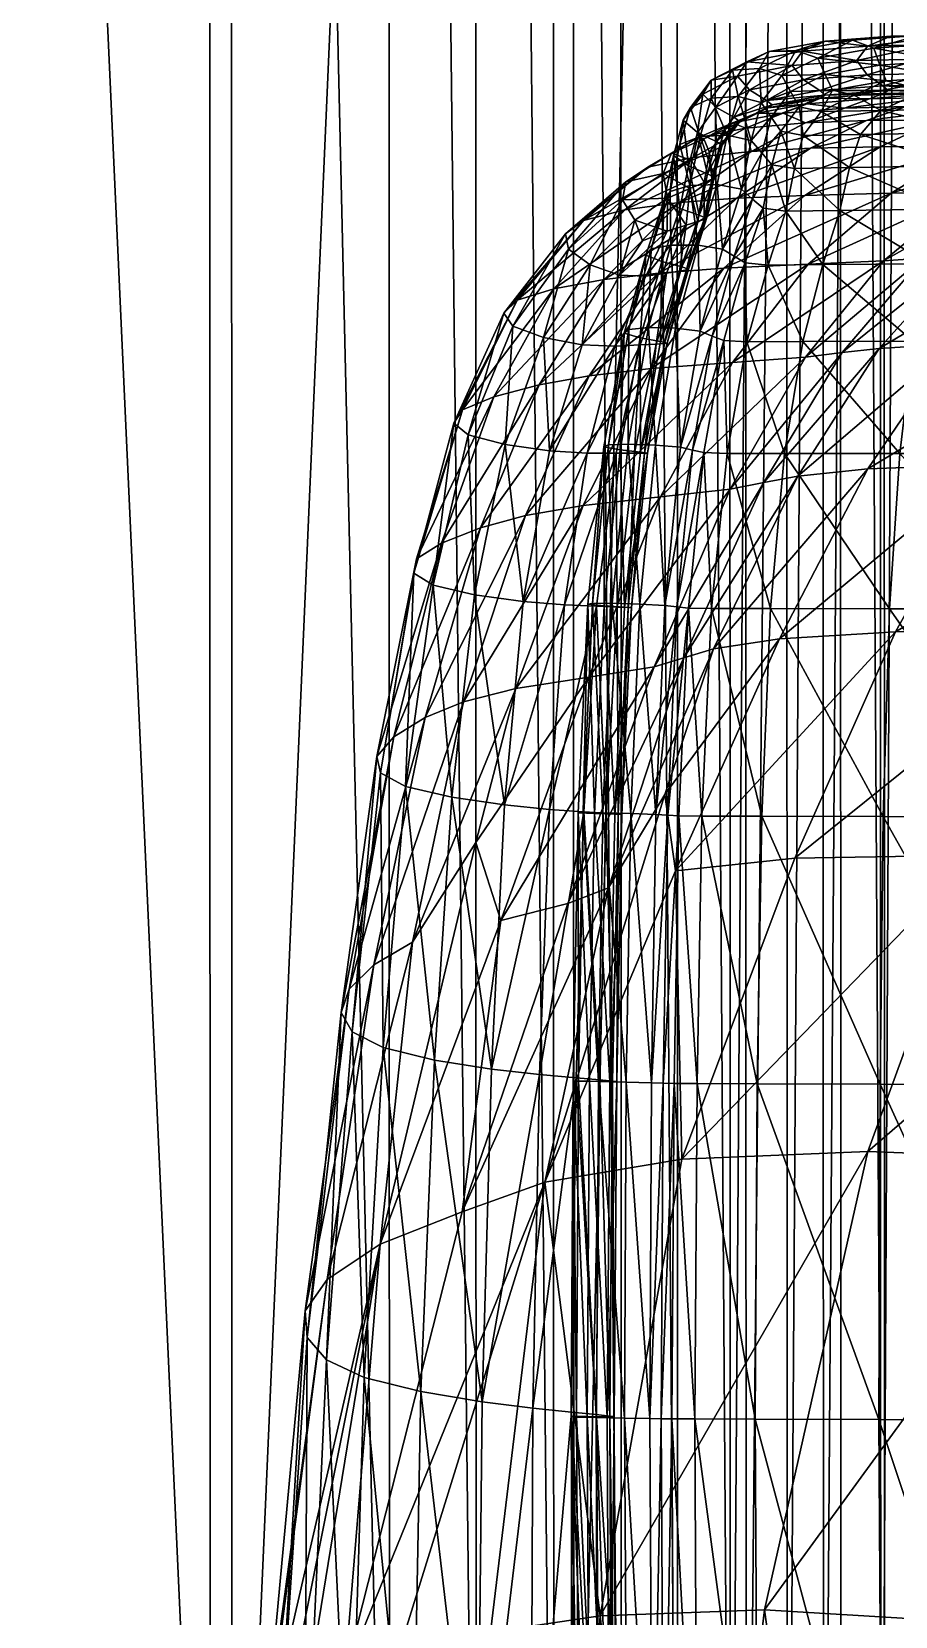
# Model space of a CAD drawing. Header units: centimetres. Extents: x -1057 to 1057, y -470 to 470.
# Drawn here: x -917.9 to -883.6, y 54.9 to 117.8 of the extents above; entities that cross this region are included whole.
import ezdxf

# ---------------------------------------------------------------- set-up
doc = ezdxf.new("R2010")
doc.units = ezdxf.units.CM
doc.layers.add('fabric', color=7, linetype='Continuous', true_color=0xe499b8)
doc.layers.add('wood', color=7, linetype='Continuous', true_color=0xe499b8)

msp = doc.modelspace()

# ---------------------------------------------------------------- meshes
at = {"layer": 'fabric', "color": 226, "true_color": 0x6b0062}
mesh = msp.add_polyface(dxfattribs=at)
corners = [(-931.5, 338.694, -364.385), (-962.25, 338.696, -364.629), (-962.25, 28.701, -364.659), (-993.085, 338.694, -364.512), (-993.089, 28.701, -364.541), (-996.365, 338.694, 294.42), (-970.543, 338.696, 295.13), (-970.544, 28.702, 295.309), (-945.157, 338.694, 293.909), (-945.153, 28.702, 294.082), (-886.527, 338.676, -362.031), (-889.594, 338.676, -362.475), (-889.543, 28.701, -362.497), (-896.421, 338.68, -362.869), (-896.38, 28.701, -362.892), (-1014.868, 338.689, -364.158), (-1014.883, 28.701, -364.186), (-1028.591, 338.682, -363.629), (-1028.621, 28.701, -363.654), (-1035.247, 338.678, -362.981), (-1035.29, 28.701, -363.005), (-1038.058, 338.676, -362.157), (-1038.112, 28.701, -362.178), (-1045.489, 338.677, 280.613), (-1041.578, 338.678, 285.311), (-1041.637, 28.702, 285.458), (-1033.48, 338.683, 289.013), (-1033.521, 28.702, 289.174), (-1017.877, 338.689, 292.215), (-1017.898, 28.702, 292.386), (-996.371, 28.702, 294.597), (-924.956, 338.687, 290.321), (-924.934, 28.702, 290.475), (-910.849, 338.68, 286.33), (-910.807, 28.702, 286.464), (-900.312, 338.676, 280.819), (-897.236, 338.678, 274.87), (-897.167, 28.702, 274.96), (-894.561, 338.682, 266.606), (-894.481, 28.702, 266.667), (-892.334, 338.687, 256.58), (-892.247, 28.702, 256.614), (-890.25, 338.692, 237.714), (-890.156, 28.702, 237.726), (-887.902, 28.702, 202.931), (-888.002, 338.694, 202.932), (-885.869, 338.696, 156.559), (-880.157, 28.701, -285.289), (-880.238, 338.694, -285.287), (-880.674, 338.691, -336.999), (-880.041, 28.701, -218.418), (-880.127, 338.695, -218.418), (-882.616, 338.682, -359.363), (-884.255, 338.678, -361.098), (-884.193, 28.701, -361.114), (-886.471, 28.701, -362.051), (-886.695, 447.689, -361.971), (-881.444, 338.687, -356.51), (-881.371, 28.701, -356.517), (-882.547, 28.701, -359.374), (-1040.244, 338.678, -361.098), (-1040.307, 28.701, -361.114), (-1041.864, 338.682, -359.363), (-1041.933, 28.701, -359.374), (-1042.977, 338.687, -356.51), (-1043.05, 28.701, -356.517), (-1043.13, 338.691, -336.963), (-1043.207, 28.701, -336.966), (-1041.954, 28.701, -285.145), (-1041.873, 338.694, -285.144), (-1040.321, 338.695, -217.844), (-1050.888, 338.696, 169.345), (-1052.46, 338.694, 210.761), (-1052.567, 28.702, 210.777), (-1052.904, 338.692, 239.779), (-1053.009, 28.702, 239.808), (-1050.774, 338.682, 266.52), (-1048.531, 338.678, 274.426), (-1048.618, 28.702, 274.53), (-1045.564, 28.702, 280.742), (-1052.287, 338.687, 256.668), (-1052.388, 28.702, 256.719), (-1050.87, 28.702, 266.598), (-880.746, 28.702, -88.519), (-880.84, 338.696, -88.518), (-880.331, 338.696, -153.432), (-880.241, 28.701, -153.432), (-884.133, 338.696, 102.925), (-884.031, 28.702, 102.918), (-882.743, 338.696, 43.095), (-882.642, 28.702, 43.09), (-881.547, 28.702, -21.867), (-881.644, 338.696, -21.864), (-1044.91, 338.696, 52.274), (-1048.119, 338.696, 115.259), (-1048.223, 28.702, 115.265), (-1050.994, 28.702, 169.354), (-1040.133, 28.702, -85.182), (-1040.04, 338.696, -85.183), (-1042.014, 338.696, -15.84), (-1042.112, 28.702, -15.837), (-1039.682, 28.702, -151.853), (-1039.592, 338.696, -151.854), (-1040.407, 28.701, -217.844), (-909.973, 338.687, -363.652), (-909.95, 28.701, -363.678), (-931.494, 28.701, -364.414), (-903.742, 338.677, 283.901), (-903.69, 28.702, 284.025), (-900.254, 28.702, 280.932)]
mesh.append_faces([[corners[k] for k in face] for face in [(0, 1, 2), (1, 3, 4), (5, 6, 7), (6, 8, 9), (10, 11, 12), (11, 13, 14), (3, 15, 16), (15, 17, 18), (17, 19, 20), (19, 21, 22), (23, 24, 25), (24, 26, 27), (26, 28, 29), (28, 5, 30), (8, 31, 32), (31, 33, 34), (35, 36, 37), (36, 38, 39), (38, 40, 41), (40, 42, 43), (44, 45, 46), (43, 42, 45), (47, 48, 49), (50, 51, 48), (52, 53, 54), (53, 10, 55), (56, 10, 53), (49, 57, 58), (57, 52, 59), (21, 60, 61), (60, 62, 63), (62, 64, 65), (64, 66, 67), (68, 69, 70), (67, 66, 69), (71, 72, 73), (72, 74, 75), (76, 77, 78), (77, 23, 79), (74, 80, 81), (80, 76, 82), (83, 84, 85), (86, 85, 51), (46, 87, 88), (87, 89, 90), (91, 92, 84), (90, 89, 92), (93, 94, 95), (94, 71, 96), (97, 98, 99), (100, 99, 93), (101, 102, 98), (103, 70, 102), (13, 104, 105), (104, 0, 106), (33, 107, 108), (107, 35, 109)]], dxfattribs={"vtx2": -1, "color": 226})
mesh = msp.add_polyface(dxfattribs=at)
corners = [(-962.25, 28.701, -364.659), (-931.494, 28.701, -364.414), (-931.5, 338.694, -364.385), (-993.089, 28.701, -364.541), (-962.25, 338.696, -364.629), (-970.544, 28.702, 295.309), (-996.371, 28.702, 294.597), (-996.365, 338.694, 294.42), (-945.153, 28.702, 294.082), (-970.543, 338.696, 295.13), (-889.543, 28.701, -362.497), (-886.471, 28.701, -362.051), (-886.527, 338.676, -362.031), (-896.38, 28.701, -362.892), (-889.594, 338.676, -362.475), (-1014.883, 28.701, -364.186), (-993.085, 338.694, -364.512), (-1028.621, 28.701, -363.654), (-1014.868, 338.689, -364.158), (-1035.29, 28.701, -363.005), (-1028.591, 338.682, -363.629), (-1038.112, 28.701, -362.178), (-1035.247, 338.678, -362.981), (-1041.637, 28.702, 285.458), (-1045.564, 28.702, 280.742), (-1045.489, 338.677, 280.613), (-1033.521, 28.702, 289.174), (-1041.578, 338.678, 285.311), (-1017.898, 28.702, 292.386), (-1033.48, 338.683, 289.013), (-1017.877, 338.689, 292.215), (-924.934, 28.702, 290.475), (-945.157, 338.694, 293.909), (-910.807, 28.702, 286.464), (-924.956, 338.687, 290.321), (-897.167, 28.702, 274.96), (-900.254, 28.702, 280.932), (-900.312, 338.676, 280.819), (-894.481, 28.702, 266.667), (-897.236, 338.678, 274.87), (-892.247, 28.702, 256.614), (-894.561, 338.682, 266.606), (-890.156, 28.702, 237.726), (-892.334, 338.687, 256.58), (-885.869, 338.696, 156.559), (-885.766, 28.702, 156.553), (-887.902, 28.702, 202.931), (-888.002, 338.694, 202.932), (-880.674, 338.691, -336.999), (-880.597, 28.701, -337.002), (-880.157, 28.701, -285.289), (-880.238, 338.694, -285.287), (-880.041, 28.701, -218.418), (-884.193, 28.701, -361.114), (-882.547, 28.701, -359.374), (-882.616, 338.682, -359.363), (-884.255, 338.678, -361.098), (-881.371, 28.701, -356.517), (-881.444, 338.687, -356.51), (-1040.307, 28.701, -361.114), (-1038.058, 338.676, -362.157), (-1041.933, 28.701, -359.374), (-1040.244, 338.678, -361.098), (-1043.05, 28.701, -356.517), (-1041.864, 338.682, -359.363), (-1043.207, 28.701, -336.966), (-1042.977, 338.687, -356.51), (-1040.321, 338.695, -217.844), (-1040.407, 28.701, -217.844), (-1041.954, 28.701, -285.145), (-1041.873, 338.694, -285.144), (-1052.567, 28.702, 210.777), (-1050.994, 28.702, 169.354), (-1050.888, 338.696, 169.345), (-1053.009, 28.702, 239.808), (-1052.46, 338.694, 210.761), (-1048.618, 28.702, 274.53), (-1050.87, 28.702, 266.598), (-1050.774, 338.682, 266.52), (-1048.531, 338.678, 274.426), (-1052.388, 28.702, 256.719), (-1052.904, 338.692, 239.779), (-1052.287, 338.687, 256.668), (-880.331, 338.696, -153.432), (-880.241, 28.701, -153.432), (-880.746, 28.702, -88.519), (-880.127, 338.695, -218.418), (-884.031, 28.702, 102.918), (-882.642, 28.702, 43.09), (-884.133, 338.696, 102.925), (-880.84, 338.696, -88.518), (-881.547, 28.702, -21.867), (-881.644, 338.696, -21.864), (-1048.223, 28.702, 115.265), (-1045.011, 28.702, 52.278), (-1044.91, 338.696, 52.274), (-1048.119, 338.696, 115.259), (-1042.014, 338.696, -15.84), (-1042.112, 28.702, -15.837), (-1040.133, 28.702, -85.182), (-1040.04, 338.696, -85.183), (-1039.682, 28.702, -151.853), (-1039.592, 338.696, -151.854), (-909.95, 28.701, -363.678), (-896.421, 338.68, -362.869), (-909.973, 338.687, -363.652), (-903.69, 28.702, 284.025), (-910.849, 338.68, 286.33), (-903.742, 338.677, 283.901)]
mesh.append_faces([[corners[k] for k in face] for face in [(0, 1, 2), (3, 0, 4), (5, 6, 7), (8, 5, 9), (10, 11, 12), (13, 10, 14), (15, 3, 16), (17, 15, 18), (19, 17, 20), (21, 19, 22), (23, 24, 25), (26, 23, 27), (28, 26, 29), (6, 28, 30), (31, 8, 32), (33, 31, 34), (35, 36, 37), (38, 35, 39), (40, 38, 41), (42, 40, 43), (44, 45, 46), (47, 46, 42), (48, 49, 50), (51, 50, 52), (53, 54, 55), (11, 53, 56), (57, 49, 48), (54, 57, 58), (59, 21, 60), (61, 59, 62), (63, 61, 64), (65, 63, 66), (67, 68, 69), (70, 69, 65), (71, 72, 73), (74, 71, 75), (76, 77, 78), (24, 76, 79), (80, 74, 81), (77, 80, 82), (83, 84, 85), (86, 52, 84), (87, 45, 44), (88, 87, 89), (90, 85, 91), (92, 91, 88), (93, 94, 95), (72, 93, 96), (97, 98, 99), (95, 94, 98), (100, 99, 101), (102, 101, 68), (103, 13, 104), (1, 103, 105), (106, 33, 107), (36, 106, 108)]], dxfattribs={"vtx2": -1, "color": 226})
at = {"layer": 'fabric', "color": 84, "true_color": 0x2c8e00}
mesh = msp.add_polyface(dxfattribs=at)
corners = [(-883.137, 115.617, 295.857), (-880.62, 115.784, 285.509), (-881.456, 115.984, 285.275), (-883.983, 115.816, 295.633), (-885.256, 115.248, 305.296), (-886.117, 115.445, 305.096), (-882.799, 115.287, 306.009), (-880.601, 115.655, 296.593), (-887.305, 117, 294.736), (-884.717, 117.199, 284.274), (-885.148, 116.624, 284.088), (-886.394, 117.401, 295.072), (-883.791, 117.593, 284.603), (-884.733, 116.056, 284.164), (-887.268, 115.862, 294.562), (-886.62, 115.431, 294.676), (-884.108, 115.617, 284.315), (-882.22, 116.113, 274.312), (-881.614, 115.669, 274.487), (-882.614, 116.686, 274.212), (-879.743, 116.678, 265.324), (-879.363, 116.102, 265.433), (-884.228, 116.446, 295.636), (-881.669, 116.614, 285.247), (-884.473, 117.117, 295.638), (-881.883, 117.287, 285.212), (-886.693, 116.727, 305.247), (-886.404, 116.068, 305.167), (-885.323, 117.438, 295.411), (-882.718, 117.618, 284.957), (-881.422, 115.483, 274.533), (-883.909, 115.431, 284.352), (-881.616, 115.374, 274.43), (-884.098, 115.32, 284.248), (-882.171, 117.258, 274.391), (-879.291, 117.246, 265.504), (-881.24, 117.645, 274.728), (-879.151, 116.652, 275.42), (-880.171, 117.663, 275.099), (-879.347, 117.327, 275.374)]
mesh.append_faces([[corners[k] for k in face] for face in [(0, 1, 2), (2, 3, 0), (4, 0, 3), (3, 5, 4), (0, 4, 6), (6, 7, 0), (1, 0, 7), (8, 9, 10), (9, 8, 11), (11, 12, 9), (10, 13, 14), (15, 14, 13), (13, 16, 15), (17, 18, 16), (16, 13, 17), (19, 17, 13), (13, 10, 19), (17, 19, 20), (18, 17, 21), (22, 3, 2), (2, 23, 22), (24, 22, 23), (23, 25, 24), (22, 24, 26), (26, 27, 22), (3, 22, 27), (27, 5, 3), (28, 29, 12), (12, 11, 28), (26, 24, 28), (29, 28, 24), (24, 25, 29), (30, 31, 16), (16, 18, 30), (31, 30, 32), (32, 33, 31), (15, 16, 31), (19, 34, 35), (34, 19, 10), (10, 9, 34), (36, 34, 9), (9, 12, 36), (25, 23, 37), (38, 36, 12), (12, 29, 38), (39, 38, 29), (29, 25, 39)]], dxfattribs={"vtx2": -1, "color": 84})
mesh = msp.add_polyface(dxfattribs=at)
corners = [(-886.117, 115.445, 305.096), (-887.439, 114.795, 312.228), (-886.562, 114.606, 312.389), (-890.933, 115.842, 311.826), (-889.516, 116.576, 304.385), (-889.887, 116.006, 304.12), (-890.077, 116.241, 312.234), (-888.63, 116.981, 304.745), (-885.148, 116.624, 284.088), (-887.711, 116.424, 294.526), (-887.305, 117, 294.736), (-886.394, 117.401, 295.072), (-889.408, 115.458, 304.085), (-890.738, 114.771, 311.312), (-890.029, 114.378, 311.26), (-888.732, 115.041, 304.136), (-887.268, 115.862, 294.562), (-886.62, 115.431, 294.676), (-887.775, 115.396, 312.422), (-886.404, 116.068, 305.167), (-888.117, 116.027, 312.636), (-886.693, 116.727, 305.247), (-888.937, 114.957, 318.109), (-888.546, 114.379, 317.73), (-885.634, 114.733, 283.485), (-888.069, 114.534, 293.835), (-887.112, 114.914, 294.324), (-889.167, 114.53, 303.759), (-888.678, 114.75, 304.026), (-886.591, 115.135, 294.594), (-889.343, 113.456, 321.968), (-889.858, 115.204, 318.099), (-889.012, 116.305, 312.539), (-887.562, 117.031, 305.069), (-890.925, 115.134, 317.803), (-885.323, 117.438, 295.411), (-888.511, 114.863, 304.134), (-889.794, 114.209, 311.217), (-886.411, 115.248, 294.699)]
mesh.append_faces([[corners[k] for k in face] for face in [(0, 1, 2), (3, 4, 5), (4, 3, 6), (6, 7, 4), (8, 9, 10), (4, 10, 9), (9, 5, 4), (10, 4, 7), (7, 11, 10), (5, 12, 13), (14, 13, 12), (12, 15, 14), (16, 17, 15), (15, 12, 16), (9, 16, 12), (12, 5, 9), (16, 9, 8), (18, 1, 0), (0, 19, 18), (20, 18, 19), (19, 21, 20), (18, 20, 22), (22, 23, 18), (1, 18, 23), (24, 25, 26), (27, 26, 25), (26, 27, 28), (28, 29, 26), (30, 22, 31), (32, 33, 7), (7, 6, 32), (31, 32, 6), (6, 34, 31), (32, 31, 22), (22, 20, 32), (33, 32, 20), (20, 21, 33), (33, 35, 11), (11, 7, 33), (35, 33, 21), (36, 37, 14), (14, 15, 36), (37, 36, 28), (38, 36, 15), (15, 17, 38), (36, 38, 29), (29, 28, 36)]], dxfattribs={"vtx2": -1, "color": 84})
mesh = msp.add_polyface(dxfattribs=at)
corners = [(-890.906, 111.92, 319.534), (-890.613, 113.163, 316.163), (-890.996, 112.977, 315.913), (-891.204, 111.782, 319.302), (-891.713, 112.654, 315.47), (-890.39, 113.888, 310.844), (-889.944, 114.1, 311.104), (-890.07, 114.15, 303.279), (-891.215, 113.523, 310.378), (-891.476, 113.557, 302.53), (-889.561, 113.942, 293.074), (-891.638, 112.781, 292.069), (-893.437, 112.388, 301.56), (-892.169, 113.298, 321.141), (-891.752, 114.761, 317.324), (-892.036, 114.253, 316.843), (-892.421, 112.862, 320.523), (-892.561, 111.432, 323.742), (-891.768, 111.672, 324.413), (-891.361, 113.614, 321.715), (-890.925, 115.134, 317.803), (-889.887, 116.006, 304.12), (-891.26, 115.292, 311.468), (-890.933, 115.842, 311.826), (-890.077, 116.241, 312.234), (-891.829, 112.447, 320.08), (-891.473, 113.776, 316.543), (-891.067, 112.133, 319.797), (-890.733, 113.417, 316.373), (-890.738, 114.771, 311.312), (-890.029, 114.378, 311.26), (-892.505, 112.951, 309.65), (-892.838, 112.147, 314.775), (-894.318, 111.811, 308.735), (-890.288, 113.67, 322.029), (-889.858, 115.204, 318.099), (-890.689, 111.701, 324.755), (-890.486, 113.261, 316.281), (-890.81, 111.997, 319.657), (-889.794, 114.209, 311.217)]
mesh.append_faces([[corners[k] for k in face] for face in [(0, 1, 2), (3, 2, 4), (5, 2, 1), (1, 6, 5), (7, 8, 5), (2, 5, 8), (8, 4, 2), (9, 10, 11), (11, 12, 9), (10, 9, 7), (13, 14, 15), (15, 16, 13), (17, 13, 16), (18, 19, 13), (14, 13, 19), (19, 20, 14), (21, 22, 23), (14, 23, 22), (22, 15, 14), (23, 14, 20), (20, 24, 23), (25, 16, 15), (15, 26, 25), (27, 25, 26), (26, 28, 27), (29, 30, 28), (28, 26, 29), (22, 29, 26), (26, 15, 22), (29, 22, 21), (31, 32, 4), (4, 8, 31), (9, 31, 8), (8, 7, 9), (31, 9, 12), (12, 33, 31), (32, 31, 33), (34, 35, 20), (20, 19, 34), (36, 34, 19), (19, 18, 36), (37, 38, 27), (27, 28, 37), (38, 37, 1), (1, 0, 38), (39, 37, 28), (6, 1, 37)]], dxfattribs={"vtx2": -1, "color": 84})
at = {"layer": 'fabric', "color": 126, "true_color": 0x008a63}
mesh = msp.add_polyface(dxfattribs=at)
corners = [(-790.81, -26.152, 2.229), (-790.328, -17.626, 2.279), (-781.168, -17.629, 5.507), (-781.2, -26.155, 5.612), (-790.942, -34.684, 2.314), (-781.234, -34.687, 5.73), (-798.399, -34.68, -0.545), (-798.194, -26.147, -0.603), (-797.376, -17.621, -0.43), (-883.189, -29.435, 326.149), (-883.17, -46.849, 326.068), (-876.891, -46.853, 328.035), (-876.915, -29.442, 328.114), (-883.325, -10.441, 326.674), (-877.069, -10.45, 328.634), (-888.316, -10.427, 325.156), (-888.195, -29.425, 324.628), (-888.178, -46.842, 324.546), (-788.962, -1.837, 2.361), (-789.672, 7.016, 1.41), (-780.875, 7.012, 4.519), (-781.065, -1.841, 5.157), (-788.416, -6.688, 2.858), (-781.148, -6.691, 5.437), (-794.054, -6.682, 0.665), (-795.067, -1.831, -0.006), (-796.444, 7.023, -1.206), (-789.201, -11.544, 2.66), (-781.167, -11.548, 5.501), (-795.409, -11.539, 0.258), (-869.834, 115.942, 278.103), (-872.52, 115.907, 287.859), (-865.596, 115.961, 289.977), (-862.719, 115.995, 280.284), (-867.094, 115.909, 269.221), (-860.076, 115.96, 271.376), (-872.665, 115.829, 267.594), (-875.48, 115.859, 276.461), (-878.022, 115.822, 286.265), (-859.063, 115.763, 243.521), (-861.367, 115.822, 253.544), (-855.336, 115.865, 255.405), (-852.419, 115.808, 245.578), (-856.518, 115.683, 231.769), (-849.013, 115.731, 234.1), (-862.446, 115.609, 229.996), (-864.347, 115.692, 241.952), (-866.192, 115.752, 252.121)]
mesh.append_faces([[corners[k] for k in face] for face in [(0, 1, 2), (2, 3, 0), (4, 0, 3), (3, 5, 4), (0, 4, 6), (6, 7, 0), (1, 0, 7), (7, 8, 1), (9, 10, 11), (11, 12, 9), (13, 9, 12), (12, 14, 13), (9, 13, 15), (15, 16, 9), (10, 9, 16), (16, 17, 10), (18, 19, 20), (20, 21, 18), (22, 18, 21), (21, 23, 22), (18, 22, 24), (24, 25, 18), (19, 18, 25), (25, 26, 19), (27, 22, 23), (23, 28, 27), (1, 27, 28), (28, 2, 1), (27, 1, 8), (8, 29, 27), (22, 27, 29), (29, 24, 22), (30, 31, 32), (32, 33, 30), (34, 30, 33), (33, 35, 34), (30, 34, 36), (36, 37, 30), (31, 30, 37), (37, 38, 31), (39, 40, 41), (41, 42, 39), (43, 39, 42), (42, 44, 43), (39, 43, 45), (45, 46, 39), (40, 39, 46), (46, 47, 40)]], dxfattribs={"vtx2": -1, "color": 126})
at = {"layer": 'fabric', "color": 84, "true_color": 0x2c8e00}
mesh = msp.add_polyface(dxfattribs=at)
corners = [(-890.421, 108.378, 260.391), (-887.213, 111.273, 261.714), (-883.784, 111.365, 254.234), (-889.167, 114.53, 303.759), (-890.39, 113.888, 310.844), (-889.944, 114.1, 311.104), (-888.678, 114.75, 304.026), (-890.07, 114.15, 303.279), (-889.561, 113.942, 293.074), (-887.181, 114.155, 282.719), (-889.344, 113.021, 281.695), (-891.638, 112.781, 292.069), (-888.069, 114.534, 293.835), (-885.634, 114.733, 283.485), (-888.666, 108.508, 324.996), (-887.962, 110.644, 323.308), (-888.862, 110.759, 323.293), (-886.502, 108.524, 325.664), (-885.821, 110.671, 323.962), (-887.621, 112.344, 320.971), (-887.275, 113.651, 317.494), (-888.166, 113.825, 317.383), (-888.516, 112.491, 320.911), (-885.434, 112.378, 321.624), (-886.562, 114.606, 312.389), (-887.439, 114.795, 312.228), (-885.005, 113.689, 318.16), (-888.546, 114.379, 317.73), (-888.922, 112.963, 321.42), (-889.343, 113.456, 321.968), (-888.937, 114.957, 318.109), (-889.726, 111.519, 324.641), (-889.284, 111.128, 323.946), (-890.014, 108.855, 325.761), (-890.476, 109.142, 326.555), (-890.288, 113.67, 322.029), (-890.689, 111.701, 324.755), (-889.858, 115.204, 318.099), (-890.733, 113.417, 316.373), (-890.029, 114.378, 311.26), (-889.794, 114.209, 311.217), (-890.486, 113.261, 316.281), (-889.91, 111.162, 270.58), (-886.979, 113.142, 271.87), (-884.215, 113.197, 263.012), (-893.019, 108.189, 269.275), (-892.186, 110.984, 280.427), (-884.762, 114.243, 272.901)]
mesh.append_faces([[corners[k] for k in face] for face in [(0, 1, 2), (3, 4, 5), (5, 6, 3), (4, 3, 7), (8, 9, 10), (10, 11, 8), (7, 12, 8), (9, 8, 12), (12, 13, 9), (14, 15, 16), (17, 18, 15), (19, 20, 21), (21, 22, 19), (15, 19, 22), (22, 16, 15), (19, 15, 18), (18, 23, 19), (20, 19, 23), (20, 24, 25), (25, 21, 20), (24, 20, 26), (27, 21, 25), (28, 22, 21), (21, 27, 28), (29, 28, 27), (27, 30, 29), (28, 29, 31), (31, 32, 28), (22, 28, 32), (32, 16, 22), (16, 32, 33), (34, 33, 32), (32, 31, 34), (12, 7, 3), (35, 36, 31), (31, 29, 35), (37, 35, 29), (38, 39, 40), (6, 5, 40), (41, 40, 5), (42, 43, 44), (44, 1, 42), (45, 42, 1), (43, 42, 46), (46, 10, 43), (47, 43, 10), (10, 9, 47)]], dxfattribs={"vtx2": -1, "color": 84})
mesh = msp.add_polyface(dxfattribs=at)
corners = [(-883.784, 111.365, 254.234), (-880.729, 113.24, 255.539), (-877.61, 113.265, 247.619), (-887.213, 111.273, 261.714), (-884.215, 113.197, 263.012), (-878.445, 114.279, 256.573), (-875.301, 114.278, 248.651), (-881.963, 114.265, 264.045), (-880.368, 114.808, 264.808), (-876.836, 114.806, 257.334), (-885.434, 112.378, 321.624), (-885.005, 113.689, 318.16), (-887.275, 113.651, 317.494), (-886.562, 114.606, 312.389), (-885.256, 115.248, 305.296), (-886.117, 115.445, 305.096), (-884.197, 114.645, 313.076), (-882.799, 115.287, 306.009), (-879.342, 115.157, 265.298), (-875.801, 115.144, 257.823), (-878.783, 115.36, 265.568), (-887.112, 114.914, 294.324), (-884.64, 115.105, 283.977), (-885.634, 114.733, 283.485), (-886.591, 115.135, 294.594), (-884.098, 115.32, 284.248), (-881.157, 112.45, 322.896), (-880.485, 113.769, 319.477), (-875.854, 112.495, 324.539), (-874.864, 113.82, 321.202), (-879.397, 114.73, 314.464), (-877.722, 115.373, 307.475), (-883.909, 115.431, 284.352), (-886.411, 115.248, 294.699), (-886.62, 115.431, 294.676), (-884.762, 114.243, 272.901), (-883.184, 114.804, 273.667), (-886.979, 113.142, 271.87), (-887.181, 114.155, 282.719), (-882.169, 115.164, 274.159), (-881.616, 115.374, 274.43), (-874.284, 113.25, 225.414), (-877.47, 111.507, 224.103), (-879.096, 111.48, 236.106), (-880.714, 111.435, 246.308), (-875.949, 113.268, 237.418)]
mesh.append_faces([[corners[k] for k in face] for face in [(0, 1, 2), (3, 4, 1), (5, 6, 2), (2, 1, 5), (7, 5, 1), (1, 4, 7), (5, 7, 8), (8, 9, 5), (10, 11, 12), (13, 14, 15), (11, 16, 13), (14, 13, 16), (16, 17, 14), (18, 19, 9), (9, 8, 18), (19, 18, 20), (21, 22, 23), (22, 21, 24), (24, 25, 22), (26, 27, 11), (11, 10, 26), (27, 26, 28), (28, 29, 27), (30, 31, 17), (17, 16, 30), (27, 30, 16), (16, 11, 27), (30, 27, 29), (32, 33, 34), (33, 32, 25), (25, 24, 33), (35, 36, 8), (8, 7, 35), (37, 35, 7), (7, 4, 37), (36, 35, 38), (38, 23, 36), (39, 40, 20), (20, 18, 39), (36, 39, 18), (18, 8, 36), (39, 36, 23), (23, 22, 39), (40, 39, 22), (22, 25, 40), (41, 42, 43), (44, 2, 45)]], dxfattribs={"vtx2": -1, "color": 84})
mesh = msp.add_polyface(dxfattribs=at)
corners = [(-894.354, 110.694, 290.848), (-891.638, 112.781, 292.069), (-889.344, 113.021, 281.695), (-892.186, 110.984, 280.427), (-897.172, 107.565, 289.649), (-896.001, 110.282, 300.418), (-893.437, 112.388, 301.56), (-895.732, 108.521, 317.166), (-893.964, 110.284, 317.59), (-894.441, 111.094, 313.957), (-896.714, 109.741, 307.71), (-894.318, 111.811, 308.735), (-896.591, 109.133, 313.15), (-891.204, 111.782, 319.302), (-891.453, 110.237, 321.495), (-891.21, 110.322, 321.739), (-890.906, 111.92, 319.534), (-890.996, 112.977, 315.913), (-891.713, 112.654, 315.47), (-891.769, 111.545, 318.894), (-891.92, 110.092, 321.07), (-893.307, 109.147, 325.592), (-892.561, 111.432, 323.742), (-892.79, 111.089, 322.997), (-893.516, 108.905, 324.755), (-892.529, 109.3, 326.336), (-891.768, 111.672, 324.413), (-892.421, 112.862, 320.523), (-892.169, 113.298, 321.141), (-892.176, 110.749, 322.433), (-892.885, 108.645, 324.11), (-891.398, 110.486, 322.057), (-892.095, 108.437, 323.675), (-891.829, 112.447, 320.08), (-891.067, 112.133, 319.797), (-892.666, 111.169, 318.245), (-892.669, 109.859, 320.386), (-892.838, 112.147, 314.775), (-893.653, 109.469, 319.4), (-891.45, 109.294, 326.702), (-890.689, 111.701, 324.755), (-890.476, 109.142, 326.555), (-889.726, 111.519, 324.641), (-891.134, 110.375, 321.876), (-890.81, 111.997, 319.657), (-895.17, 107.932, 279.158), (-889.91, 111.162, 270.58)]
mesh.append_faces([[corners[k] for k in face] for face in [(0, 1, 2), (2, 3, 0), (4, 0, 3), (1, 0, 5), (5, 6, 1), (7, 8, 9), (10, 11, 6), (6, 5, 10), (11, 10, 12), (12, 9, 11), (13, 14, 15), (15, 16, 13), (17, 13, 16), (18, 19, 13), (14, 13, 19), (19, 20, 14), (21, 22, 23), (23, 24, 21), (22, 21, 25), (25, 26, 22), (27, 23, 22), (28, 22, 26), (23, 29, 30), (29, 31, 32), (33, 34, 31), (31, 29, 33), (27, 33, 29), (29, 23, 27), (35, 36, 20), (20, 19, 35), (37, 35, 19), (19, 18, 37), (35, 37, 9), (9, 8, 35), (36, 35, 8), (8, 38, 36), (11, 9, 37), (39, 40, 26), (26, 25, 39), (40, 39, 41), (41, 42, 40), (32, 31, 43), (44, 43, 31), (31, 34, 44), (43, 44, 16), (16, 15, 43), (45, 3, 46)]], dxfattribs={"vtx2": -1, "color": 84})
mesh = msp.add_polyface(dxfattribs=at)
corners = [(-874.379, 111.525, 210.777), (-877.947, 108.952, 209.405), (-880.969, 108.864, 222.738), (-877.47, 111.507, 224.103), (-881.337, 105.377, 208.199), (-872.691, 108.947, 191.929), (-884.708, 100.413, 207.102), (-876.29, 105.454, 190.672), (-879.904, 100.586, 189.514), (-887.492, 100.131, 220.483), (-884.258, 105.2, 221.551), (-872.498, 100.519, 164.839), (-876.41, 93.963, 163.715), (-883.611, 93.952, 188.426), (-877.61, 113.265, 247.619), (-880.714, 111.435, 246.308), (-883.784, 111.365, 254.234), (-887.078, 108.538, 252.895), (-884.083, 108.67, 244.957), (-880.729, 113.24, 255.539), (-887.213, 111.273, 261.714), (-882.289, 108.558, 326.963), (-881.673, 110.727, 325.223), (-885.821, 110.671, 323.962), (-886.502, 108.524, 325.664), (-882.911, 105.48, 328.222), (-887.293, 105.468, 326.864), (-877.459, 105.487, 329.946), (-877.063, 108.579, 328.611), (-876.535, 110.763, 326.833), (-883.443, 101.031, 329.109), (-888.011, 101.031, 327.695), (-883.85, 94.859, 329.698), (-877.939, 94.855, 331.563), (-877.745, 101.03, 330.91), (-881.157, 112.45, 322.896), (-885.434, 112.378, 321.624), (-875.854, 112.495, 324.539), (-882.531, 108.774, 234.747), (-879.096, 111.48, 236.106), (-875.949, 113.268, 237.418), (-885.727, 105.032, 233.576), (-888.837, 99.872, 232.534), (-887.187, 104.854, 243.804), (-888.222, 93.671, 206.054)]
mesh.append_faces([[corners[k] for k in face] for face in [(0, 1, 2), (2, 3, 0), (4, 1, 5), (6, 4, 7), (7, 8, 6), (4, 6, 9), (9, 10, 4), (1, 4, 10), (10, 2, 1), (11, 12, 13), (13, 8, 11), (14, 15, 16), (17, 16, 15), (15, 18, 17), (19, 16, 20), (21, 22, 23), (23, 24, 21), (25, 21, 24), (24, 26, 25), (21, 25, 27), (27, 28, 21), (22, 21, 28), (28, 29, 22), (30, 25, 26), (26, 31, 30), (32, 30, 31), (30, 32, 33), (33, 34, 30), (25, 30, 34), (34, 27, 25), (22, 35, 36), (36, 23, 22), (35, 22, 29), (29, 37, 35), (38, 39, 3), (3, 2, 38), (39, 38, 18), (18, 15, 39), (40, 39, 15), (41, 38, 2), (2, 10, 41), (42, 41, 10), (38, 41, 43), (43, 18, 38), (44, 6, 8), (8, 13, 44)]], dxfattribs={"vtx2": -1, "color": 84})
mesh = msp.add_polyface(dxfattribs=at)
corners = [(-893.526, 108.062, 321.526), (-892.7, 108.19, 322.417), (-891.92, 110.092, 321.07), (-892.669, 109.859, 320.386), (-894.567, 108.1, 319.908), (-883.784, 111.365, 254.234), (-887.078, 108.538, 252.895), (-890.421, 108.378, 260.391), (-890.079, 104.644, 251.763), (-884.083, 108.67, 244.957), (-887.187, 104.854, 243.804), (-893.306, 104.399, 259.285), (-888.862, 110.759, 323.293), (-889.573, 108.591, 325.01), (-888.666, 108.508, 324.996), (-889.516, 105.462, 326.174), (-890.43, 105.516, 326.207), (-887.293, 105.468, 326.864), (-886.502, 108.524, 325.664), (-887.962, 110.644, 323.308), (-893.421, 106.03, 327.66), (-892.529, 109.3, 326.336), (-893.307, 109.147, 325.592), (-892.885, 108.645, 324.11), (-892.095, 108.437, 323.675), (-892.944, 105.47, 324.808), (-893.744, 105.624, 325.277), (-893.516, 108.905, 324.755), (-892.79, 111.089, 322.997), (-892.176, 110.749, 322.433), (-890.014, 108.855, 325.761), (-890.476, 109.142, 326.555), (-891.362, 105.876, 327.873), (-890.885, 105.685, 327.018), (-892.181, 108.27, 322.978), (-891.453, 110.237, 321.495), (-893.113, 105.372, 323.965), (-893.748, 105.339, 323.237), (-892.776, 105.393, 324.379), (-891.91, 108.318, 323.298), (-891.21, 110.322, 321.739), (-892.343, 105.998, 328.041), (-891.45, 109.294, 326.702), (-891.825, 108.35, 323.467), (-892.671, 105.41, 324.585), (-891.134, 110.375, 321.876), (-887.213, 111.273, 261.714), (-893.019, 108.189, 269.275), (-889.91, 111.162, 270.58), (-895.17, 107.932, 279.158), (-895.77, 104.113, 268.198)]
mesh.append_faces([[corners[k] for k in face] for face in [(0, 1, 2), (2, 3, 0), (4, 0, 3), (5, 6, 7), (8, 6, 9), (9, 10, 8), (6, 8, 11), (11, 7, 6), (12, 13, 14), (15, 14, 13), (13, 16, 15), (14, 15, 17), (17, 18, 14), (19, 14, 18), (20, 21, 22), (23, 24, 25), (25, 26, 23), (27, 23, 26), (23, 27, 28), (24, 23, 29), (30, 13, 12), (30, 31, 32), (32, 33, 30), (13, 30, 33), (33, 16, 13), (34, 35, 2), (2, 1, 34), (36, 34, 1), (1, 37, 36), (34, 36, 38), (38, 39, 34), (35, 34, 39), (39, 40, 35), (41, 42, 21), (21, 20, 41), (42, 41, 32), (32, 31, 42), (43, 44, 25), (25, 24, 43), (45, 43, 24), (43, 45, 40), (40, 39, 43), (44, 43, 39), (39, 38, 44), (46, 7, 47), (48, 47, 49), (50, 47, 7)]], dxfattribs={"vtx2": -1, "color": 84})
mesh = msp.add_polyface(dxfattribs=at)
corners = [(-893.526, 108.062, 321.526), (-894.567, 108.1, 319.908), (-896.047, 105.342, 320.123), (-894.748, 105.286, 322.092), (-892.7, 108.19, 322.417), (-893.748, 105.339, 323.237), (-892.669, 109.859, 320.386), (-893.653, 109.469, 319.4), (-895.849, 101.043, 322.513), (-897.34, 101.131, 320.31), (-892.186, 110.984, 280.427), (-895.17, 107.932, 279.158), (-897.172, 107.565, 289.649), (-894.354, 110.694, 290.848), (-898.634, 107.113, 299.329), (-896.001, 110.282, 300.418), (-899.556, 103.28, 288.709), (-897.758, 103.752, 278.131), (-900.802, 102.756, 298.517), (-894.441, 111.094, 313.957), (-896.591, 109.133, 313.15), (-895.732, 108.521, 317.166), (-897.577, 105.636, 316.924), (-898.797, 106.083, 312.48), (-893.964, 110.284, 317.59), (-899.107, 101.383, 316.815), (-900.566, 101.763, 312.076), (-899.162, 106.597, 306.777), (-896.714, 109.741, 307.71), (-901.135, 102.235, 306.141), (-894.191, 105.954, 326.867), (-893.307, 109.147, 325.592), (-893.516, 108.905, 324.755), (-894.386, 105.806, 325.971), (-893.421, 106.03, 327.66), (-894.996, 101.367, 327.745), (-895.188, 101.287, 326.818), (-894.226, 101.397, 328.559), (-894.539, 101.174, 326.099), (-893.744, 105.624, 325.277), (-893.733, 101.075, 325.612), (-893.019, 108.189, 269.275), (-895.77, 104.113, 268.198)]
mesh.append_faces([[corners[k] for k in face] for face in [(0, 1, 2), (2, 3, 0), (4, 0, 3), (3, 5, 4), (6, 7, 1), (5, 3, 8), (9, 8, 3), (3, 2, 9), (10, 11, 12), (13, 12, 14), (14, 15, 13), (16, 12, 11), (11, 17, 16), (12, 16, 18), (18, 14, 12), (19, 20, 21), (22, 21, 20), (20, 23, 22), (21, 22, 2), (2, 1, 21), (24, 21, 1), (1, 7, 24), (25, 22, 23), (23, 26, 25), (22, 25, 9), (9, 2, 22), (27, 28, 15), (15, 14, 27), (28, 27, 23), (23, 20, 28), (29, 27, 14), (14, 18, 29), (27, 29, 26), (26, 23, 27), (30, 31, 32), (32, 33, 30), (31, 30, 34), (35, 30, 33), (33, 36, 35), (30, 35, 37), (37, 34, 30), (38, 36, 33), (33, 39, 38), (40, 38, 39), (39, 33, 32), (41, 42, 17), (17, 11, 41)]], dxfattribs={"vtx2": -1, "color": 84})
mesh = msp.add_polyface(dxfattribs=at)
corners = [(-888.837, 99.872, 232.534), (-892.014, 92.913, 231.56), (-893.195, 92.551, 241.849), (-890.174, 99.608, 242.788), (-887.492, 100.131, 220.483), (-890.829, 93.273, 219.474), (-892.933, 99.307, 250.778), (-890.079, 104.644, 251.763), (-887.187, 104.854, 243.804), (-896.01, 98.962, 258.335), (-893.306, 104.399, 259.285), (-890.297, 101.031, 326.986), (-889.516, 105.462, 326.174), (-890.43, 105.516, 326.207), (-891.213, 101.063, 327.029), (-890.919, 94.87, 327.515), (-891.833, 94.886, 327.561), (-888.578, 94.866, 328.238), (-888.011, 101.031, 327.695), (-887.293, 105.468, 326.864), (-893.744, 105.624, 325.277), (-892.944, 105.47, 324.808), (-893.733, 101.075, 325.612), (-891.669, 101.159, 327.868), (-890.885, 105.685, 327.018), (-892.151, 101.274, 328.756), (-891.362, 105.876, 327.873), (-892.763, 94.993, 329.314), (-892.285, 94.933, 328.412), (-893.971, 101.034, 324.673), (-893.113, 105.372, 323.965), (-893.748, 105.339, 323.237), (-893.58, 101.033, 325.152), (-892.776, 105.393, 324.379), (-883.85, 94.859, 329.698), (-893.14, 101.359, 328.941), (-892.343, 105.998, 328.041), (-893.421, 106.03, 327.66), (-894.226, 101.397, 328.559), (-893.759, 95.047, 329.513), (-892.671, 105.41, 324.585), (-893.457, 101.037, 325.381), (-890.421, 108.378, 260.391), (-895.77, 104.113, 268.198), (-895.786, 92.149, 249.88), (-884.258, 105.2, 221.551), (-885.727, 105.032, 233.576), (-884.708, 100.413, 207.102), (-888.222, 93.671, 206.054)]
mesh.append_faces([[corners[k] for k in face] for face in [(0, 1, 2), (2, 3, 0), (1, 0, 4), (4, 5, 1), (6, 7, 8), (8, 3, 6), (7, 6, 9), (9, 10, 7), (11, 12, 13), (13, 14, 11), (15, 11, 14), (14, 16, 15), (11, 15, 17), (17, 18, 11), (12, 11, 18), (18, 19, 12), (20, 21, 22), (23, 14, 13), (13, 24, 23), (25, 23, 24), (24, 26, 25), (23, 25, 27), (27, 28, 23), (14, 23, 28), (28, 16, 14), (29, 30, 31), (30, 29, 32), (32, 33, 30), (18, 17, 34), (35, 36, 37), (37, 38, 35), (35, 39, 27), (27, 25, 35), (36, 35, 25), (25, 26, 36), (40, 41, 22), (22, 21, 40), (41, 40, 33), (33, 32, 41), (42, 10, 43), (44, 6, 3), (3, 2, 44), (45, 4, 0), (46, 0, 3), (3, 8, 46), (47, 48, 5), (5, 4, 47)]], dxfattribs={"vtx2": -1, "color": 84})
mesh = msp.add_polyface(dxfattribs=at)
corners = [(-895.849, 101.043, 322.513), (-897.34, 101.131, 320.31), (-898.386, 95.148, 320.442), (-896.744, 95.018, 322.798), (-894.703, 101.037, 323.831), (-895.477, 94.965, 324.232), (-893.748, 105.339, 323.237), (-901.629, 97.472, 287.959), (-899.556, 103.28, 288.709), (-897.758, 103.752, 278.131), (-900.083, 98.077, 277.284), (-902.619, 96.841, 297.9), (-900.802, 102.756, 298.517), (-900.322, 95.414, 316.76), (-899.107, 101.383, 316.815), (-900.566, 101.763, 312.076), (-901.966, 95.797, 311.82), (-902.731, 96.278, 305.694), (-901.135, 102.235, 306.141), (-902.278, 90.539, 276.557), (-898.302, 98.562, 267.29), (-900.752, 91.168, 266.492), (-896.01, 98.962, 258.335), (-904.196, 89, 297.395), (-903.516, 89.774, 287.332), (-895.632, 95.074, 328.318), (-894.996, 101.367, 327.745), (-895.188, 101.287, 326.818), (-895.826, 95.039, 327.379), (-894.855, 95.079, 329.138), (-894.226, 101.397, 328.559), (-894.539, 101.174, 326.099), (-893.733, 101.075, 325.612), (-894.366, 94.927, 326.152), (-895.175, 94.98, 326.648), (-893.971, 101.034, 324.673), (-894.663, 94.931, 325.152), (-894.227, 94.913, 325.675), (-893.58, 101.033, 325.152), (-893.759, 95.047, 329.513), (-893.14, 101.359, 328.941), (-893.457, 101.037, 325.381), (-894.089, 94.908, 325.918), (-895.77, 104.113, 268.198), (-893.306, 104.399, 259.285), (-892.933, 99.307, 250.778), (-895.786, 92.149, 249.88), (-898.676, 91.693, 257.484)]
mesh.append_faces([[corners[k] for k in face] for face in [(0, 1, 2), (2, 3, 0), (4, 0, 3), (3, 5, 4), (0, 4, 6), (7, 8, 9), (9, 10, 7), (8, 7, 11), (11, 12, 8), (13, 14, 15), (15, 16, 13), (14, 13, 2), (2, 1, 14), (17, 18, 12), (12, 11, 17), (18, 17, 16), (16, 15, 18), (19, 10, 20), (21, 20, 22), (23, 11, 7), (24, 7, 10), (25, 26, 27), (27, 28, 25), (26, 25, 29), (29, 30, 26), (31, 32, 33), (33, 34, 31), (27, 31, 34), (34, 28, 27), (6, 4, 35), (36, 35, 4), (4, 5, 36), (35, 36, 37), (37, 38, 35), (39, 40, 30), (30, 29, 39), (41, 42, 33), (33, 32, 41), (42, 41, 38), (38, 37, 42), (20, 43, 44), (44, 22, 20), (43, 20, 10), (10, 9, 43), (45, 46, 47), (47, 22, 45)]], dxfattribs={"vtx2": -1, "color": 84})
mesh = msp.add_polyface(dxfattribs=at)
corners = [(-897.348, 86.897, 322.957), (-899.124, 87.073, 320.492), (-899.641, 76.588, 320.478), (-895.979, 86.802, 324.475), (-897.743, 76.368, 323.018), (-895.477, 94.965, 324.232), (-896.744, 95.018, 322.798), (-898.386, 95.148, 320.442), (-901.224, 87.379, 316.678), (-900.322, 95.414, 316.76), (-901.966, 95.797, 311.82), (-903.061, 87.806, 311.595), (-901.902, 76.946, 316.573), (-903.941, 77.439, 311.389), (-904.048, 88.345, 305.325), (-902.731, 96.278, 305.694), (-902.619, 96.841, 297.9), (-904.196, 89, 297.395), (-905.173, 78.061, 305.01), (-905.617, 78.829, 296.967), (-900.752, 91.168, 266.492), (-902.786, 81.625, 263.726), (-904.315, 80.728, 275.4), (-902.278, 90.539, 276.557), (-898.302, 98.562, 267.29), (-896.01, 98.962, 258.335), (-898.676, 91.693, 257.484), (-900.264, 85.585, 257.378), (-903.516, 89.774, 287.332), (-905.295, 79.757, 286.789), (-901.629, 97.472, 287.959), (-900.083, 98.077, 277.284), (-896.006, 86.764, 328.678), (-895.632, 95.074, 328.318), (-895.826, 95.039, 327.379), (-896.206, 86.755, 327.734), (-896.194, 76.107, 328.88), (-895.403, 76.09, 329.698), (-895.222, 86.755, 329.499), (-894.855, 95.079, 329.138), (-895.556, 86.729, 326.997), (-895.757, 76.104, 327.194), (-895.175, 94.98, 326.648), (-894.748, 86.703, 326.495), (-895.098, 86.741, 325.451), (-895.348, 76.156, 325.612), (-895.786, 92.149, 249.88), (-899.282, 82.486, 251.212), (-893.195, 92.551, 241.849), (-896.618, 83.163, 240.583)]
mesh.append_faces([[corners[k] for k in face] for face in [(0, 1, 2), (3, 0, 4), (0, 3, 5), (5, 6, 0), (1, 0, 6), (6, 7, 1), (2, 1, 8), (9, 8, 1), (1, 7, 9), (8, 9, 10), (10, 11, 8), (12, 8, 11), (13, 11, 14), (15, 14, 11), (11, 10, 15), (14, 15, 16), (16, 17, 14), (18, 14, 17), (17, 19, 18), (20, 21, 22), (22, 23, 20), (24, 20, 23), (25, 26, 20), (21, 20, 26), (26, 27, 21), (28, 29, 19), (19, 17, 28), (30, 28, 17), (31, 23, 28), (29, 28, 23), (23, 22, 29), (32, 33, 34), (34, 35, 32), (36, 32, 35), (37, 38, 32), (33, 32, 38), (38, 39, 33), (35, 40, 41), (40, 35, 34), (34, 42, 40), (43, 40, 42), (5, 3, 44), (45, 44, 3), (46, 47, 27), (27, 26, 46), (47, 46, 48), (48, 49, 47)]], dxfattribs={"vtx2": -1, "color": 84})
mesh = msp.add_polyface(dxfattribs=at)
corners = [(-892.768, 87.486, 218.376), (-892.341, 84.463, 208.077), (-897.53, 72.098, 216.194), (-892.087, 73.004, 189.343), (-892.014, 92.913, 231.56), (-894.998, 83.779, 227.248), (-896.618, 83.163, 240.583), (-893.195, 92.551, 241.849), (-890.829, 93.273, 219.474), (-895.556, 86.729, 326.997), (-894.748, 86.703, 326.495), (-894.953, 76.093, 326.687), (-895.175, 94.98, 326.648), (-894.366, 94.927, 326.152), (-893.12, 86.693, 329.659), (-892.648, 86.663, 328.749), (-892.285, 94.933, 328.412), (-892.763, 94.993, 329.314), (-893.297, 76.042, 329.844), (-892.833, 76.026, 328.931), (-892.205, 86.642, 327.894), (-892.398, 76.017, 328.073), (-892.911, 62.702, 329.007), (-892.483, 62.701, 328.147), (-893.367, 62.709, 329.924), (-894.95, 62.812, 326.27), (-894.84, 76.11, 326.189), (-895.348, 76.156, 325.612), (-895.098, 86.741, 325.451), (-894.663, 94.931, 325.152), (-895.477, 94.965, 324.232), (-894.623, 86.708, 326.006), (-894.227, 94.913, 325.675), (-894.364, 62.727, 330.146), (-894.295, 76.066, 330.059), (-895.403, 76.09, 329.698), (-895.475, 62.75, 329.792), (-894.119, 86.727, 329.867), (-893.759, 95.047, 329.513), (-894.855, 95.079, 329.138), (-895.222, 86.755, 329.499), (-894.678, 76.092, 326.45), (-894.777, 62.79, 326.536), (-895.05, 62.787, 326.775), (-894.472, 86.695, 326.259), (-894.089, 94.908, 325.918)]
mesh.append_faces([[corners[k] for k in face] for face in [(0, 1, 2), (3, 2, 1), (4, 5, 6), (6, 7, 4), (5, 4, 8), (8, 0, 5), (9, 10, 11), (12, 13, 10), (14, 15, 16), (16, 17, 14), (15, 14, 18), (18, 19, 15), (20, 15, 19), (19, 21, 20), (22, 23, 21), (21, 19, 22), (24, 22, 19), (19, 18, 24), (25, 26, 27), (28, 29, 30), (26, 31, 28), (29, 28, 31), (31, 32, 29), (33, 34, 35), (35, 36, 33), (34, 33, 24), (24, 18, 34), (37, 38, 39), (39, 40, 37), (34, 37, 40), (40, 35, 34), (37, 34, 18), (18, 14, 37), (38, 37, 14), (14, 17, 38), (41, 42, 43), (43, 11, 41), (42, 41, 26), (26, 25, 42), (44, 41, 11), (11, 10, 44), (45, 44, 10), (10, 13, 45), (44, 45, 32), (32, 31, 44), (41, 44, 31), (31, 26, 41)]], dxfattribs={"vtx2": -1, "color": 84})
mesh = msp.add_polyface(dxfattribs=at)
corners = [(-867.211, 76.005, 335.817), (-872.043, 75.988, 334.182), (-872.039, 62.671, 334.279), (-878.12, 75.978, 332.174), (-878.145, 62.659, 332.259), (-867.357, 94.866, 335.083), (-872.05, 94.859, 333.504), (-872.045, 86.615, 333.948), (-878.057, 86.607, 331.963), (-877.939, 94.855, 331.563), (-867.259, 86.627, 335.563), (-892.341, 84.463, 208.077), (-887.605, 84.957, 188.129), (-892.087, 73.004, 189.343), (-880.406, 85.083, 162.662), (-884.715, 73.309, 161.597), (-871.493, 84.72, 134.714), (-875.8, 72.971, 133.723), (-888.812, 55.124, 160.681), (-876.41, 93.963, 163.715), (-883.611, 93.952, 188.426), (-867.522, 93.583, 135.702), (-861.619, 83.75, 107.322), (-891.575, 62.698, 328.096), (-891.487, 76.012, 328.023), (-892.398, 76.017, 328.073), (-892.483, 62.701, 328.147), (-889.176, 62.69, 328.832), (-889.097, 76.005, 328.758), (-891.292, 86.633, 327.845), (-890.919, 94.87, 327.515), (-891.833, 94.886, 327.561), (-892.205, 86.642, 327.894), (-888.919, 86.627, 328.576), (-888.578, 94.866, 328.238), (-892.648, 86.663, 328.749), (-892.285, 94.933, 328.412), (-884.278, 62.671, 330.331), (-884.223, 75.989, 330.254), (-884.095, 86.615, 330.061), (-883.85, 94.859, 329.698), (-888.222, 93.671, 206.054), (-892.768, 87.486, 218.376), (-890.829, 93.273, 219.474)]
mesh.append_faces([[corners[k] for k in face] for face in [(0, 1, 2), (1, 3, 4), (5, 6, 7), (8, 7, 6), (6, 9, 8), (7, 8, 3), (3, 1, 7), (10, 7, 1), (11, 12, 13), (14, 15, 13), (13, 12, 14), (15, 14, 16), (16, 17, 15), (18, 15, 17), (19, 14, 12), (12, 20, 19), (14, 19, 21), (21, 16, 14), (17, 16, 22), (23, 24, 25), (25, 26, 23), (24, 23, 27), (27, 28, 24), (29, 30, 31), (31, 32, 29), (24, 29, 32), (32, 25, 24), (29, 24, 28), (28, 33, 29), (30, 29, 33), (33, 34, 30), (35, 32, 31), (31, 36, 35), (37, 38, 28), (4, 3, 38), (39, 40, 34), (34, 33, 39), (38, 39, 33), (33, 28, 38), (39, 38, 3), (3, 8, 39), (40, 39, 8), (8, 9, 40), (41, 11, 42), (42, 43, 41), (11, 41, 20), (20, 12, 11)]], dxfattribs={"vtx2": -1, "color": 84})
mesh = msp.add_polyface(dxfattribs=at)
corners = [(-894.998, 83.779, 227.248), (-897.53, 72.098, 216.194), (-900.815, 70.922, 238.584), (-896.618, 83.163, 240.583), (-892.768, 87.486, 218.376), (-898.01, 63.119, 323.011), (-896.476, 62.966, 324.631), (-896.286, 76.239, 324.596), (-897.743, 76.368, 323.018), (-900.023, 63.375, 320.416), (-899.641, 76.588, 320.478), (-897.348, 86.897, 322.957), (-895.979, 86.802, 324.475), (-901.902, 76.946, 316.573), (-902.446, 63.784, 316.449), (-903.941, 77.439, 311.389), (-904.697, 64.342, 311.19), (-905.173, 78.061, 305.01), (-906.194, 65.049, 304.725), (-905.617, 78.829, 296.967), (-906.967, 65.926, 296.582), (-901.224, 87.379, 316.678), (-903.061, 87.806, 311.595), (-904.048, 88.345, 305.325), (-902.786, 81.625, 263.726), (-904.066, 69.631, 256.915), (-906.166, 68.232, 273.263), (-904.315, 80.728, 275.4), (-900.264, 85.585, 257.378), (-899.282, 82.486, 251.212), (-905.295, 79.757, 286.789), (-907.045, 66.992, 286.29), (-896.273, 62.773, 328.979), (-896.194, 76.107, 328.88), (-896.402, 76.112, 327.936), (-896.489, 62.788, 328.034), (-895.475, 62.75, 329.792), (-895.403, 76.09, 329.698), (-896.206, 86.755, 327.734), (-896.006, 86.764, 328.678), (-895.851, 62.79, 327.287), (-895.757, 76.104, 327.194), (-895.05, 62.787, 326.775), (-894.953, 76.093, 326.687), (-895.556, 86.729, 326.997), (-895.486, 62.867, 325.676), (-895.348, 76.156, 325.612), (-894.95, 62.812, 326.27), (-895.098, 86.741, 325.451), (-894.84, 76.11, 326.189)]
mesh.append_faces([[corners[k] for k in face] for face in [(0, 1, 2), (2, 3, 0), (1, 0, 4), (5, 6, 7), (7, 8, 5), (9, 5, 8), (8, 10, 9), (10, 8, 11), (8, 7, 12), (13, 14, 9), (9, 10, 13), (14, 13, 15), (15, 16, 14), (17, 18, 16), (16, 15, 17), (18, 17, 19), (19, 20, 18), (21, 13, 10), (22, 15, 13), (23, 17, 15), (24, 25, 26), (26, 27, 24), (25, 24, 28), (28, 29, 25), (2, 25, 29), (29, 3, 2), (30, 31, 20), (20, 19, 30), (31, 30, 27), (27, 26, 31), (32, 33, 34), (34, 35, 32), (33, 32, 36), (36, 37, 33), (38, 34, 33), (39, 33, 37), (40, 35, 34), (34, 41, 40), (42, 40, 41), (41, 43, 42), (43, 41, 44), (41, 34, 38), (45, 46, 7), (7, 6, 45), (46, 45, 47), (12, 7, 46), (48, 46, 49)]], dxfattribs={"vtx2": -1, "color": 84})
mesh = msp.add_polyface(dxfattribs=at)
corners = [(-878.145, 62.659, 332.259), (-872.039, 62.671, 334.279), (-872.043, 75.988, 334.182), (-877.995, 43.844, 331.754), (-871.866, 43.856, 333.784), (-867.185, 62.69, 335.925), (-880.276, 54.599, 132.417), (-869.886, 52.914, 104.302), (-873.826, 22.286, 99.388), (-897.53, 72.098, 216.194), (-892.087, 73.004, 189.343), (-895.333, 54.874, 186.236), (-884.715, 73.309, 161.597), (-888.812, 55.124, 160.681), (-875.8, 72.971, 133.723), (-865.724, 71.947, 106.49), (-891.477, 43.884, 327.583), (-891.575, 62.698, 328.096), (-892.483, 62.701, 328.147), (-892.383, 43.885, 327.635), (-889.071, 43.875, 328.319), (-889.176, 62.69, 328.832), (-896.273, 62.773, 328.979), (-896.167, 43.947, 328.489), (-895.361, 43.922, 329.298), (-895.475, 62.75, 329.792), (-895.851, 62.79, 327.287), (-895.05, 62.787, 326.775), (-894.962, 43.974, 326.276), (-895.759, 43.974, 326.793), (-896.489, 62.788, 328.034), (-892.911, 62.702, 329.007), (-893.367, 62.709, 329.924), (-893.252, 43.885, 329.416), (-892.803, 43.883, 328.496), (-895.439, 44.059, 325.158), (-895.486, 62.867, 325.676), (-896.476, 62.966, 324.631), (-896.478, 44.164, 324.089), (-894.875, 44.001, 325.765), (-894.95, 62.812, 326.27), (-889.097, 76.005, 328.758), (-884.278, 62.671, 330.331), (-884.154, 43.856, 329.821), (-884.223, 75.989, 330.254), (-894.247, 43.899, 329.645), (-894.364, 62.727, 330.146), (-894.777, 62.79, 326.536), (-894.692, 43.978, 326.035), (-892.167, 27.009, 160.077), (-897.276, 26.793, 185.182), (-884.756, 25.866, 130.485), (-896.222, 17.015, 322.478)]
mesh.append_faces([[corners[k] for k in face] for face in [(0, 1, 2), (1, 0, 3), (3, 4, 1), (5, 1, 4), (6, 7, 8), (9, 10, 11), (12, 13, 11), (11, 10, 12), (14, 6, 13), (15, 7, 6), (6, 14, 15), (16, 17, 18), (18, 19, 16), (17, 16, 20), (20, 21, 17), (22, 23, 24), (24, 25, 22), (26, 27, 28), (28, 29, 26), (30, 26, 29), (31, 32, 33), (33, 34, 31), (18, 31, 34), (34, 19, 18), (35, 36, 37), (37, 38, 35), (36, 35, 39), (39, 40, 36), (41, 21, 42), (43, 42, 21), (21, 20, 43), (42, 43, 3), (3, 0, 42), (44, 42, 0), (45, 46, 25), (25, 24, 45), (46, 45, 33), (33, 32, 46), (47, 48, 28), (28, 27, 47), (48, 47, 40), (40, 39, 48), (49, 50, 11), (11, 13, 49), (51, 49, 13), (13, 6, 51), (35, 38, 52)]], dxfattribs={"vtx2": -1, "color": 84})
mesh = msp.add_polyface(dxfattribs=at)
corners = [(-897.53, 72.098, 216.194), (-903.376, 53.282, 224.994), (-905.466, 52.55, 238.156), (-900.815, 70.922, 238.584), (-895.333, 54.874, 186.236), (-899.682, 54.235, 206.222), (-902.695, 45.476, 215.79), (-898.01, 63.119, 323.011), (-900.023, 63.375, 320.416), (-900.213, 44.595, 319.797), (-898.087, 44.326, 322.434), (-896.476, 62.966, 324.631), (-896.478, 44.164, 324.089), (-902.446, 63.784, 316.449), (-902.802, 45.023, 315.779), (-904.697, 64.342, 311.19), (-905.277, 45.607, 310.459), (-906.194, 65.049, 304.725), (-907.057, 46.347, 303.916), (-906.967, 65.926, 296.582), (-908.201, 47.265, 295.743), (-904.066, 69.631, 256.915), (-907.879, 50.617, 262.328), (-908.68, 49.552, 274.119), (-906.166, 68.232, 273.263), (-906.979, 51.753, 249.097), (-908.518, 42.979, 255.108), (-907.045, 66.992, 286.29), (-908.765, 48.384, 285.534), (-896.167, 43.947, 328.489), (-896.273, 62.773, 328.979), (-896.489, 62.788, 328.034), (-896.39, 43.968, 327.545), (-895.759, 43.974, 326.793), (-901.298, 26.296, 202.818), (-897.276, 26.793, 185.182), (-910.285, 24.067, 245.878), (-909.37, 24.632, 237.41), (-910.453, 20.84, 284.22), (-911.092, 21.861, 273.789), (-902.919, 17.795, 314.038), (-905.628, 18.323, 308.653), (-907.706, 18.993, 302.028), (-909.274, 19.825, 293.954), (-897.909, 17.163, 320.789), (-900.154, 17.408, 318.108), (-911.042, 22.714, 263.626), (-907.349, 25.155, 227.44)]
mesh.append_faces([[corners[k] for k in face] for face in [(0, 1, 2), (2, 3, 0), (4, 5, 0), (1, 0, 5), (5, 6, 1), (7, 8, 9), (9, 10, 7), (11, 7, 10), (10, 12, 11), (13, 14, 9), (9, 8, 13), (14, 13, 15), (15, 16, 14), (17, 18, 16), (16, 15, 17), (18, 17, 19), (19, 20, 18), (21, 22, 23), (23, 24, 21), (21, 3, 2), (2, 25, 21), (22, 21, 25), (25, 26, 22), (27, 28, 20), (20, 19, 27), (28, 27, 24), (24, 23, 28), (29, 30, 31), (31, 32, 29), (33, 32, 31), (6, 5, 34), (35, 34, 5), (5, 4, 35), (26, 25, 36), (25, 2, 37), (20, 28, 38), (28, 23, 39), (9, 14, 40), (14, 16, 41), (16, 18, 42), (18, 20, 43), (12, 10, 44), (10, 9, 45), (46, 22, 26), (39, 23, 22), (47, 1, 6), (37, 2, 1)]], dxfattribs={"vtx2": -1, "color": 84})
at = {"layer": 'wood', "color": 34, "true_color": 0xb1581b}
mesh = msp.add_polyface(dxfattribs=at)
corners = [(-1024.162, -343.313, -397.926), (-925.057, -343.313, -397.926), (-1024.162, -343.313, -351.781), (-901.631, -343.313, -351.781), (-1024.162, -389.718, -397.926), (-925.057, -389.718, -397.926), (-1024.162, -389.718, -351.781), (-901.631, -389.718, -351.781), (1020.658, -343.313, -397.926), (1020.658, -343.313, -351.781), (898.127, -343.313, -351.781), (921.553, -343.313, -397.926), (1020.658, -389.718, -397.926), (921.553, -389.718, -397.926), (898.127, -389.718, -351.781), (1020.658, -389.718, -351.781), (-1024.162, 392.631, -397.926), (-1024.162, 392.631, -351.781), (-901.631, 392.631, -351.781), (-925.057, 392.631, -397.926), (-1024.162, 439.035, -397.926), (-925.057, 439.035, -397.926), (-901.631, 439.035, -351.781), (-1024.162, 439.035, -351.781), (1020.658, 392.631, -397.926), (921.553, 392.631, -397.926), (898.127, 392.631, -351.781), (1020.658, 392.631, -351.781), (1020.658, 439.035, -397.926), (1020.658, 439.035, -351.781), (898.127, 439.035, -351.781), (921.553, 439.035, -397.926)]
mesh.append_faces([[corners[k] for k in face] for face in [(0, 2, 3), (3, 1, 0), (4, 5, 7), (7, 6, 4), (0, 1, 5), (5, 4, 0), (1, 3, 7), (7, 5, 1), (3, 2, 6), (6, 7, 3), (2, 0, 4), (4, 6, 2), (8, 11, 10), (10, 9, 8), (12, 15, 14), (14, 13, 12), (8, 12, 13), (13, 11, 8), (11, 13, 14), (14, 10, 11), (10, 14, 15), (15, 9, 10), (9, 15, 12), (12, 8, 9), (16, 19, 18), (18, 17, 16), (20, 23, 22), (22, 21, 20), (16, 20, 21), (21, 19, 16), (19, 21, 22), (22, 18, 19), (18, 22, 23), (23, 17, 18), (17, 23, 20), (20, 16, 17), (24, 27, 26), (26, 25, 24), (28, 31, 30), (30, 29, 28), (24, 25, 31), (31, 28, 24), (25, 26, 30), (30, 31, 25), (26, 27, 29), (29, 30, 26), (27, 24, 28), (28, 29, 27)]], dxfattribs={"vtx2": -1, "color": 34})

doc.saveas('drawing.dxf')
